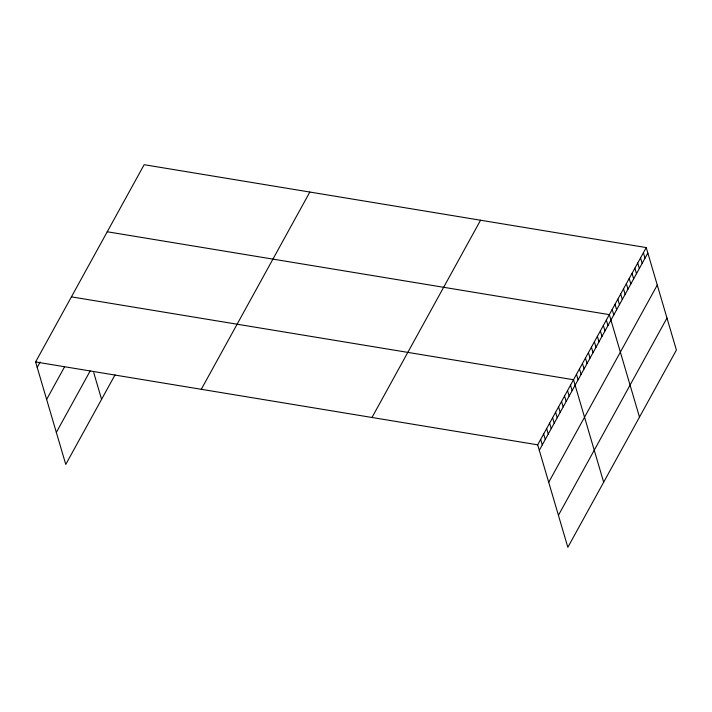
<?xml version="1.0" encoding="UTF-8"?>
<svg xmlns="http://www.w3.org/2000/svg" width="712" height="712" viewBox="0 0 712 712"><rect width="100%" height="100%" fill="white"/><g stroke="black" fill="none" stroke-linecap="round" stroke-linejoin="round"><path stroke-width="1.07" d="M115.015 374.921L65.762 464.429L35.6 361.954L144.153 164.695L646.238 247.571L676.4 350.046L567.847 547.306L537.685 444.831L646.238 247.571M37.211 367.419L40.192 361.999M46.627 399.432L64.543 366.885M56.337 432.415L90.175 370.934M201.291 389.304L309.845 192.044M371.993 417.481L480.556 220.222M539.296 450.304L647.849 253.045M548.712 482.309L657.274 285.058M558.422 515.292L666.975 318.033M107.245 231.765L609.33 314.642L639.492 417.116M71.422 296.86L573.507 379.736L603.669 482.211M35.6 361.954L537.685 444.831M643.399 252.733L645.01 258.198M640.56 257.895L642.171 263.36M637.721 263.048L639.332 268.522M634.882 268.21L636.492 273.675M632.042 273.372L633.653 278.837M629.203 278.526L630.814 283.999M626.364 283.688L627.975 289.161M623.525 288.85L625.136 294.314M620.686 294.003L622.297 299.476M617.847 299.165L619.458 304.638M615.008 304.327L616.619 309.791M612.169 309.48L613.78 314.953M606.348 320.071L607.959 325.535M603.358 325.491L604.969 330.964M600.376 330.92L601.987 336.384M597.386 336.34L598.997 341.813M594.404 341.769L596.015 347.233M591.423 347.189L593.025 352.663M588.432 352.618L590.043 358.083M585.451 358.038L587.062 363.512M582.461 363.467L584.071 368.932M579.479 368.887L581.09 374.361M576.489 374.316L578.099 379.781M570.526 385.165L572.128 390.63M567.535 390.585L569.146 396.059M564.554 396.014L566.165 401.479M561.563 401.435L563.174 406.908M558.582 406.863L560.193 412.328M555.591 412.284L557.202 417.757M552.61 417.713L554.221 423.177M549.628 423.133L551.23 428.606M546.638 428.562L548.249 434.026M543.657 433.982L545.267 439.455M540.666 439.411L542.277 444.875M93.735 372.652L101.585 399.334"/></g></svg>
